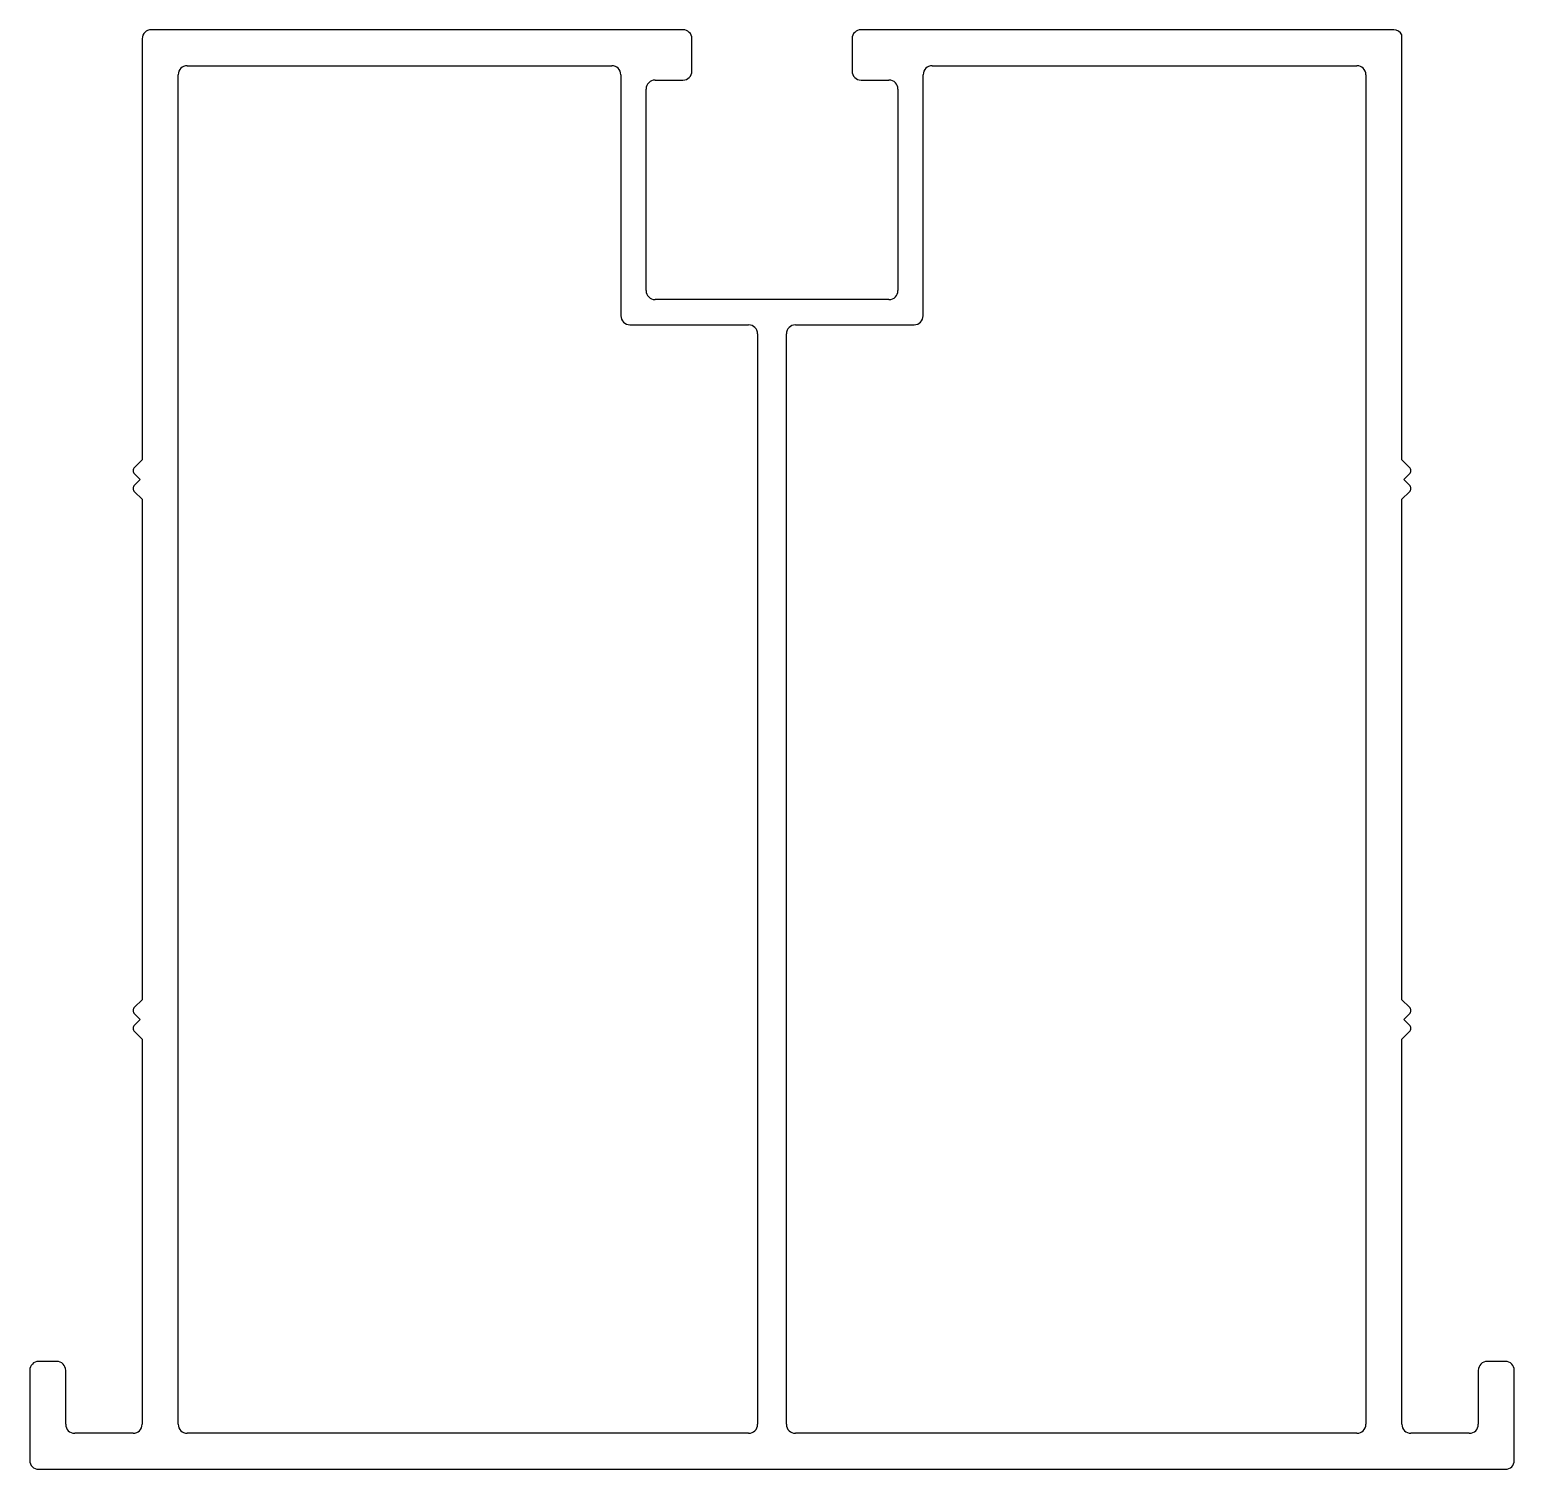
# Model space of a CAD drawing. Extents: x 2541.8 to 2624.3, y 2698.7 to 2778.7.
import ezdxf

# ---------------------------------------------------------------- set-up
doc = ezdxf.new("R2010")
doc.units = 0
doc.layers.get('0').update_dxf_attribs({"linetype": 'CONTINUOUS'})

msp = doc.modelspace()

# ---------------------------------------------------------------- linework, layer by layer
for p, q in [((2578.128, 2778.676), (2548.578, 2778.676)), ((2617.624, 2778.676), (2588.028, 2778.676)), ((2548.078, 2778.176), (2548.078, 2754.772)), ((2578.628, 2776.376), (2578.628, 2778.176)), ((2587.528, 2778.176), (2587.528, 2776.376)), ((2618.078, 2754.772), (2618.078, 2778.388)), ((2550.078, 2701.176), (2550.078, 2776.176)), ((2550.578, 2776.676), (2574.178, 2776.676)), ((2574.678, 2776.176), (2574.678, 2762.776)), ((2591.478, 2762.776), (2591.478, 2776.176)), ((2591.978, 2776.676), (2615.578, 2776.676)), ((2616.078, 2776.176), (2616.078, 2701.176)), ((2576.078, 2764.176), (2576.078, 2775.376)), ((2576.578, 2775.876), (2578.128, 2775.876)), ((2588.028, 2775.876), (2589.578, 2775.876)), ((2590.078, 2775.376), (2590.078, 2764.176)), ((2589.578, 2763.676), (2576.578, 2763.676)), ((2575.178, 2762.276), (2581.778, 2762.276)), ((2584.378, 2762.276), (2590.978, 2762.276)), ((2582.278, 2761.776), (2582.278, 2701.176)), ((2583.878, 2701.176), (2583.878, 2761.776)), ((2548.078, 2754.772), (2547.652, 2754.35)), ((2618.078, 2754.772), (2618.504, 2754.35)), ((2547.652, 2753.995), (2547.973, 2753.676)), ((2618.504, 2753.995), (2618.183, 2753.676)), ((2547.973, 2753.676), (2547.652, 2753.358)), ((2618.183, 2753.676), (2618.504, 2753.358)), ((2547.652, 2753.003), (2548.078, 2752.58)), ((2548.078, 2752.58), (2548.078, 2724.772)), ((2618.504, 2753.003), (2618.078, 2752.58)), ((2618.078, 2724.772), (2618.078, 2752.58)), ((2548.078, 2724.772), (2547.652, 2724.35)), ((2618.078, 2724.772), (2618.504, 2724.35)), ((2547.652, 2723.995), (2547.973, 2723.676)), ((2547.973, 2723.676), (2547.652, 2723.358)), ((2618.504, 2723.995), (2618.183, 2723.676)), ((2618.183, 2723.676), (2618.504, 2723.358)), ((2547.652, 2723.003), (2548.078, 2722.58)), ((2548.078, 2722.58), (2548.078, 2701.176)), ((2618.504, 2723.003), (2618.078, 2722.58)), ((2618.078, 2701.176), (2618.078, 2722.58)), ((2543.328, 2704.673), (2542.328, 2704.673)), ((2623.828, 2704.673), (2622.828, 2704.673)), ((2541.828, 2704.173), (2541.828, 2699.176)), ((2543.828, 2701.176), (2543.828, 2704.173)), ((2622.328, 2704.173), (2622.328, 2701.176)), ((2624.328, 2699.176), (2624.328, 2704.173)), ((2547.578, 2700.676), (2544.328, 2700.676)), ((2581.778, 2700.676), (2550.578, 2700.676)), ((2615.578, 2700.676), (2584.378, 2700.676)), ((2621.828, 2700.676), (2618.578, 2700.676)), ((2542.328, 2698.676), (2623.828, 2698.676))]:
    msp.add_line(p, q)
for centre, radius, start, end in [((2548.578, 2778.176), 0.5, 90, 180), ((2578.128, 2778.176), 0.5, 0, 90), ((2588.028, 2778.176), 0.5, 90, 180), ((2617.624, 2778.176), 0.5, 25, 90), ((2550.578, 2776.176), 0.5, 90, 180), ((2574.178, 2776.176), 0.5, 0, 90), ((2578.128, 2776.376), 0.5, 270, 0), ((2588.028, 2776.376), 0.5, 180, 270), ((2591.978, 2776.176), 0.5, 90, 180), ((2615.578, 2776.176), 0.5, 0, 90), ((2576.578, 2775.376), 0.5, 90, 180), ((2589.578, 2775.376), 0.5, 0, 90), ((2576.578, 2764.176), 0.5, 180, 270), ((2589.578, 2764.176), 0.5, 270, 360), ((2575.178, 2762.776), 0.5, 180, 270), ((2581.778, 2761.776), 0.5, 0, 90), ((2584.378, 2761.776), 0.5, 90, 180), ((2590.978, 2762.776), 0.5, 270, 360), ((2547.828, 2754.172), 0.25, 134.76415, 225.23585), ((2618.328, 2754.172), 0.25, 314.76415, 45.23585), ((2547.828, 2753.18), 0.25, 134.76415, 225.23585), ((2618.328, 2753.18), 0.25, 314.76415, 45.23585), ((2547.828, 2724.172), 0.25, 134.76415, 225.23585), ((2618.328, 2724.172), 0.25, 314.76415, 45.23585), ((2547.828, 2723.18), 0.25, 134.76415, 225.23585), ((2618.328, 2723.18), 0.25, 314.76415, 45.23585), ((2542.328, 2704.173), 0.5, 90, 180), ((2543.328, 2704.173), 0.5, 0, 90), ((2622.828, 2704.173), 0.5, 90, 180), ((2623.828, 2704.173), 0.5, 0, 90), ((2544.328, 2701.176), 0.5, 180, 270), ((2547.578, 2701.176), 0.5, 270, 360), ((2550.578, 2701.176), 0.5, 180, 270), ((2581.778, 2701.176), 0.5, 270, 360), ((2584.378, 2701.176), 0.5, 180, 270), ((2615.578, 2701.176), 0.5, 270, 360), ((2618.578, 2701.176), 0.5, 180, 270), ((2621.828, 2701.176), 0.5, 270, 360), ((2542.328, 2699.176), 0.5, 180, 270), ((2623.828, 2699.176), 0.5, 270, 360)]:
    msp.add_arc(centre, radius, start, end)

doc.saveas('drawing.dxf')
